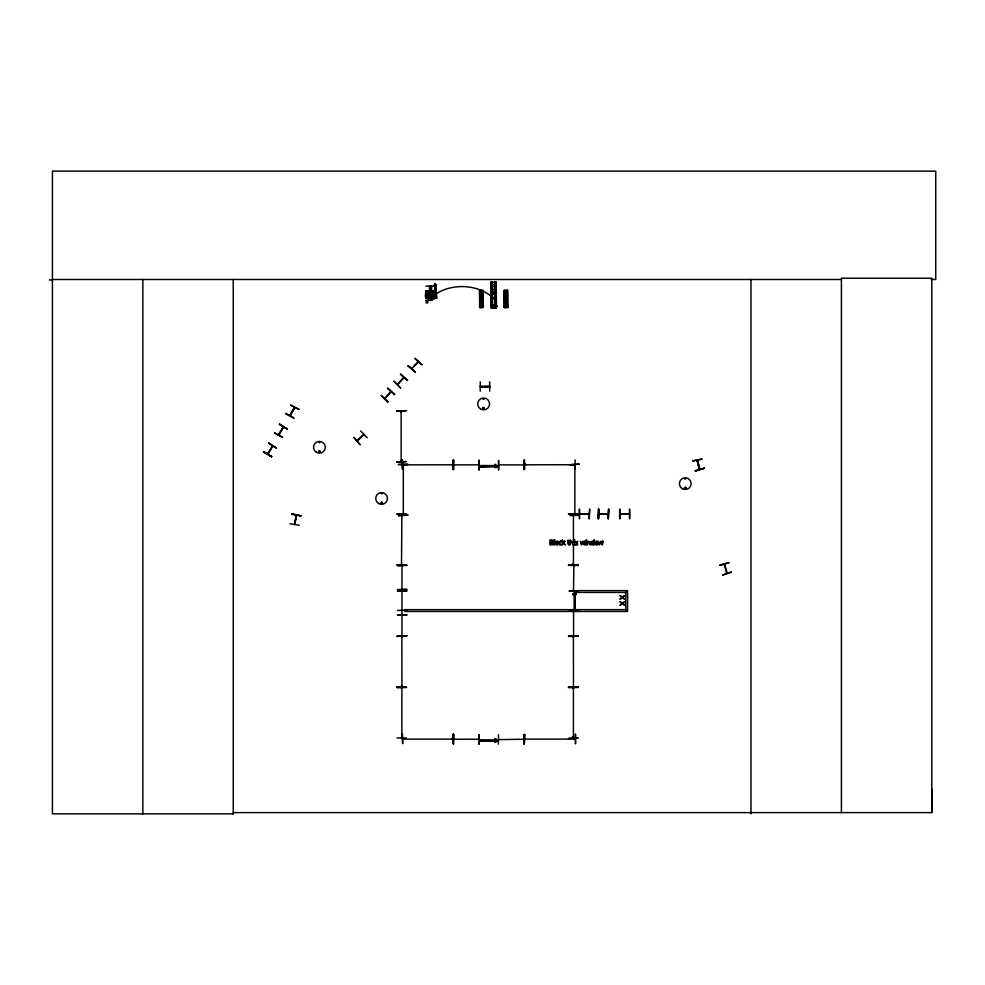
<?xml version="1.0" encoding="UTF-8"?>
<svg xmlns="http://www.w3.org/2000/svg" width="985" height="985" viewBox="0 0 985 985"><rect width="100%" height="100%" fill="white"/><g stroke="black" fill="none" stroke-linecap="round" stroke-linejoin="round"><path stroke-width="1.48" d="M931.145 279.481L935.75 279.481L935.75 171.131L52.427 171.131L52.427 813.869L233.396 813.869L233.273 812.613L931.822 812.613L931.958 789.367M480.963 466.336L480.939 465.499L496.588 465.61L496.575 466.434L481 466.484M572.901 594.706L572.913 593.746M573.036 594.78L573.048 593.684M573.689 594.743L573.701 593.721M574.132 594.694L574.144 593.783M575.56 594.62L575.572 593.586M576.213 594.657L576.225 593.561M426.653 292.483C425.2 292.483 425.754 290.193 426.653 291.548C426.049 287.866 424.707 297.187 425.828 298.27L426.677 298.27L426.653 291.08L426.653 292.533L425.828 292.483L435.21 292.151L435.124 291.092L435.05 298.356M433.917 298.812L435.05 298.27L434.2 298.27L434.274 291.166L435.025 291.548L426.025 291.388L426.074 293.628L427.515 293.592L427.465 291.338M435.148 292.508L434.262 292.52L434.447 291.117M294.995 523.429L294.503 524.414L296.411 515.241M296.029 515.118L295.869 516.152M267.6 453.863L268.117 452.965M283.224 426.8L283.052 427.958M401.523 461.423L401.511 460.771M403.579 464.464L403.321 465.757L402.988 464.723M401.978 515.118L401.548 514.269M402.988 515.118L402.976 514.072M573.036 514.465L573.048 515.29L573.085 514.269M573.467 564.651L573.418 514.269M573.467 564.479L573.455 563.826M573.504 637.332L573.418 636.384L573.467 686.594M573.479 687.567L573.098 688.552L573.085 687.518M573.048 737.002L573.085 737.913M318.537 451.438C321.479 455.058 319.694 448.975 318.992 450.945M320.026 451.844C318.894 449.542 318.635 453.445 319.903 451.955M381.096 493.423L382.045 493.817L381.232 493.19M382.475 503.076C380.899 499.801 380.419 505.342 382.328 503.261M483.13 399.06L484.14 399.196L483.192 398.937M482.724 408.344C485.1 405.303 484.14 411.644 482.822 408.122M684.747 478.747L685.769 478.612L684.821 478.87M684.353 488.031C687.05 485.063 685.264 491.466 684.538 487.612M685.831 488.031C684.058 490.099 685.252 485.605 685.819 488.351M296.559 515.204L294.872 524.439M289.996 523.798L299.305 525.202M726.745 573.381L724.295 564.294M724.504 565.378L724.615 564.196L727.201 573.221M726.524 572.384L726.77 573.319M401.092 460.771L401.141 461.522L401.141 411.213M402.939 464.92L402.951 465.634M403.345 465.634L403.407 464.908M401.498 514.465L401.929 515.118M402.927 514.269L403.308 515.118M401.486 685.942L401.917 686.767L401.942 685.806M401.917 686.594L401.868 636.384M401.486 737.063L401.917 737.716M574.477 464.92L574.489 465.634M574.895 465.634L574.846 464.809L574.846 515.02L574.489 514.207M573.036 687.702L573.061 688.429M699.498 469.34L697.134 460.352L699.842 469.352M575.351 591.665L575.031 592.662M402.385 590.36L402.028 589.683M431.652 290.735L431.652 291.782M494.064 307.431L493.362 307.443M267.649 453.789L272.574 446.094M283.594 427.022L278.57 434.877L279.309 434.434M283.495 427.194L278.804 435.124M290.698 414.71L289.762 415.485M290.095 415.645L294.749 407.494L293.949 408.233M401.978 565.722L401.978 635.214M573.504 590.397L573.886 565.673M278.533 434.742L283.089 426.948M289.775 415.264L294.33 407.482M454.22 464.858L478.525 464.846M523.737 464.908L498.693 464.846M523.737 739.218L499.026 739.624M483.093 408.196C485.519 406.817 482.65 410.56 483.364 407.864M432.378 291.659L432.316 290.735M480.791 740.634L479.757 741.04M401.511 412.136L401.523 411.238L401.154 412.161M401.498 514.293L401.511 515.192M574.514 514.072L574.526 515.118M573.467 688.527L573.418 687.604L573.418 737.913M480.274 386.342L489.496 386.231M524.87 464.427L525.793 464.464L524.943 464.366M402.631 738.775L403.678 739.095L402.828 738.725M574.107 738.775L575.154 738.775M434.237 290.698L435.099 290.6M579.734 513.825L589.018 514.182M598.831 513.825L608.237 514.145L598.929 514.145M620.131 513.825L629.353 514.244M268.634 442.991L276.526 448.15L268.609 443.028M279.531 424.116L287.435 429.238L279.555 424.079M272.303 445.712L272.131 446.87M268.068 453.913L272.623 445.959M272.685 445.922L267.932 453.95M290.206 415.571L294.847 407.544M293.973 417.923L285.761 413.331M298.947 409.317L290.538 405.057L298.923 409.354M390.983 391.882L384.778 398.666L390.713 391.501M397.472 384.175L403.739 377.415M403.998 377.723L397.792 384.458M436.343 293.875L436.367 295.291L435.296 295.352L435.271 293.936L436.343 293.875L436.675 298.184L435.333 297.741L435.136 294.7L433.979 293.259L426.727 293.358L425.779 294.724L425.779 298.467L434.939 298.246M425.877 294.823L426.85 293.456L433.905 293.407L434.939 294.712M319.041 442.019L319.669 442.831L319.177 441.982M430.494 297.15L433.006 298.406L431.048 296.854L433.092 295.217L430.42 296.571L427.749 295.291L429.768 296.891L427.798 298.418L430.199 297.15M403.579 464.378L402.754 464.834L453.038 464.797M481.222 386.662C475.139 386.773 505.01 386.576 480.372 386.674M525.694 464.464L524.746 464.797L574.846 464.711M574.107 739.107L575.055 739.107L524.845 739.107M480.754 466.41L479.757 466.742M387.499 388.422L394.517 394.677M400.39 374.349L407.421 380.604M408.073 365.952L415.325 371.985L408.11 365.927M415.141 358.244L422.048 364.635M418.132 361.704L411.755 368.587L418.453 361.988M425.902 291.166L435.235 291.092L425.889 290.92M435.087 292.471L434.286 292.114L435.013 292.483M425.951 302.518L427.022 303.171L427.983 302.457M360.695 430.95L367.208 437.746M357.038 440.652L363.81 434.25M357.272 440.898L364.105 434.557M401.88 637.332L401.548 636.482L401.548 637.332M573.085 636.384L573.085 637.332M453.814 739.218L478.858 739.206M428.77 290.698L429.423 290.698M429.423 291.548L428.77 291.646M432.316 291.782L432.378 290.858M381.761 503.458L381.761 502.227L381.318 503.335M560.33 541.184L559.086 542.255L559.234 544.299A1.441 1.441 0 0 0 559.997 544.927C564.947 545.481 555.294 542.723 561.795 541.43L560.33 541.184A2.044 2.044 0 0 1 561.29 541.233M719.789 565.021L728.863 562.509M719.887 565.39L728.949 562.841M722.608 575.043L731.535 572.039L722.621 575.092M701.886 459.084L692.652 460.943L701.899 459.096M695.139 470.633L704.263 468.281M489.631 386.674L488.671 386.662M452.841 464.895L452.09 464.797M403.616 739.169L402.631 739.107M493.436 307.406L494.088 306.323M505.97 307.258L505.761 306.544M434.533 284.025L435.702 284.739L434.533 284.025L434.668 286.512M435.308 296.313L436.38 296.276L436.675 298.184M435.333 297.741L436.404 297.692M431.861 298.837L433.954 298.763M431.959 300.24C423.858 299.243 433.954 302.186 431.861 298.738L433.4 298.27L433.4 295.722L431.849 294.65L428.967 294.687L427.428 295.796L427.428 298.344L428.967 298.775L428.98 300.24L428.869 298.824L425.779 298.467M453.482 460.401L453.506 469.82L453.494 460.401M523.786 460.401L523.811 469.808L523.848 460.401M498.619 469.82L498.582 460.401L498.545 469.82M453.482 734.712L453.506 744.131L453.494 734.712M523.786 734.712L523.811 744.118L523.848 734.712M498.348 744.131L498.521 734.712M490.752 282.289L496.194 282.215L496.465 307.702L491.022 307.788L490.752 282.289L491.146 307.788M491.146 284.874L495.849 284.825M491.158 286.598L495.861 286.549M491.183 289.184L495.898 289.134M491.207 291.486L495.911 291.437M479.707 292.2L482.847 292.176M504.283 292.2L507.423 292.176M479.72 293.358L482.859 293.321M504.295 293.358L507.435 293.321M491.232 294.072L495.947 294.022M479.732 295.081L482.872 295.044M504.32 295.081L507.46 295.044M479.744 296.62L482.884 296.583M504.332 296.62L507.472 296.583M479.769 298.344L482.909 298.307M504.345 298.344L507.484 298.307M491.355 305.178L496.071 305.116M479.855 305.744L482.995 305.707M490.579 305.929L496.859 305.855M504.431 305.744L507.57 305.707M479.338 306.236L483.524 306.187M490.592 306.126L496.859 306.052M503.914 306.236L508.1 306.187M503.914 306.36L508.1 306.323M479.633 307.48L483.253 307.431L483.056 290.427L479.449 290.476L479.707 307.48M504.209 307.48L507.841 307.431M480.249 381.798L480.249 391.217M489.668 381.737L489.742 391.156M406.005 410.708L396.598 411.25M396.598 411.114L406.005 410.659M402.077 459.921L402.656 469.34L402.126 459.921M453.531 459.921L453.063 469.34L453.482 459.921M524.192 459.921L524.303 469.34M575.117 459.921L575.314 469.34M407.852 464.551L398.445 464.748M398.433 464.267L407.852 464.206M452.09 464.477L453.038 464.464M525.694 464.785L524.943 464.846M575.018 464.427L574.304 464.846M569.983 464.686L579.389 464.169L569.983 464.748M574.206 464.797L575.055 464.797M397.004 513.825L406.411 514.244L397.004 514.232M568.542 513.825L577.961 514.244L568.542 513.776M568.542 514.232L577.949 514.108M579.402 515.217L569.983 515.635M406.411 564.774L397.004 564.7M397.004 565.181L406.423 565.119M568.542 564.774L577.961 564.774M577.949 635.879L568.542 636.421L577.949 635.83M568.542 636.285L577.961 636.298M397.004 687.062L406.411 686.89M397.004 687.296L406.423 687.247M397.004 687.481L406.423 687.284M577.961 686.828L568.542 687.013L577.949 687.001M401.868 687.505L401.868 737.814M568.542 687.407L577.961 687.284M453.531 734.231L453.063 743.638L453.482 734.231M575.646 734.231L575.659 743.638M397.004 737.962L406.411 738.011M573.036 737.716L573.405 736.965M452.94 738.775L451.992 739.107L453.038 738.775M575.018 738.738L574.304 739.206M574.206 739.107L575.055 739.107M524.254 743.65L524.697 734.231L524.303 743.65M569.01 565.378L578.429 565.538M397.472 589.633L406.891 589.399L397.484 589.695M406.891 610.195L397.472 610.417M573.048 610.207L578.429 610.195M569.022 610.454L578.429 610.454M397.484 635.719L406.891 635.719M578.429 635.719L569.022 635.941L578.429 635.657M49.25 279.937L52.427 279.925M52.427 279.481L841.412 279.481M425.84 286.142L435.247 286.007M425.889 290.698L435.198 290.698M435.05 297.975L434.2 298.27M489.705 386.637L480.434 386.76M619.614 509.282L619.663 518.689M629.55 509.282L629.55 518.689M579.833 514.145L589.153 514.145M629.55 514.145L620.168 514.195M579.734 518.689L579.611 509.282M625.746 609.653L404.626 609.653L404.626 611.488L627.58 611.488L627.58 590.618L575.535 590.618L575.535 592.441L625.746 592.441L625.746 590.618L625.746 611.488M452.94 739.107L402.828 739.144M494.642 464.415L495.738 464.427M494.679 465.068L495.701 465.08M494.802 466.939L495.837 466.952M494.765 467.592L495.861 467.604M494.716 738.59L495.677 738.602M494.642 738.725L495.738 738.738M494.679 739.378L495.701 739.39M494.729 739.821L495.64 739.833M494.802 741.249L495.837 741.262M494.765 741.902L495.861 741.914M494.827 742.037L495.787 742.037M291.572 514.256L300.856 515.783M296.337 515.266L294.49 524.279M497.757 466.742L496.723 466.324M497.757 741.04L496.723 740.634M574.944 608.631L575.351 609.666M434.262 292.52L434.163 291.868L425.926 292.471M697.515 460.327L699.892 469.131M699.449 469.389L697.121 460.389M573.085 564.676L573.085 563.728M401.498 686.767L401.535 685.843L401.498 686.594M285.588 413.626L293.739 418.329M279.321 424.473L287.472 429.189M274.544 432.747L282.732 437.389L274.347 433.104M263.598 451.709L271.749 456.412M263.426 452.017L271.577 456.72M574.846 514.072L574.883 514.995L574.944 514.269M401.868 514.269L401.511 564.553M401.511 688.429L401.548 687.604L401.449 688.367M414.882 358.54L421.814 364.893M408.344 365.669L415.276 372.022M400.71 373.992L407.655 380.345M387.819 388.065L394.763 394.419M388.028 401.769L381.121 395.379L387.745 402.077M401.498 737.716L401.535 736.965M436.367 295.291L436.06 292.188M436.38 296.276L435.998 291.252M435.296 295.352L435.062 293.124M435.136 294.7L434.988 292.25M435.271 293.936L435.604 298.246M434.964 292.717L434.865 290.353M435.949 291.56L435.69 287.041M434.877 291.622L434.668 288.223M435.875 290.44L435.739 288.162M434.619 287.103L434.754 288.396M435.653 285.958L435.776 287.374M434.705 287.435L434.545 284.997M435.616 284.936L435.739 286.45M435.604 284.025L435.715 285.576M573.565 610.946L573.565 635.62M507.755 307.431L507.657 290.427L504.024 290.476L504.283 307.48M507.435 290.427L507.595 307.431M507.176 290.427L507.349 307.443M507.041 290.44L507.152 307.443M506.795 290.44L506.943 307.443M506.549 290.44L506.746 307.443M506.499 307.443L505.539 307.455M505.108 290.464L505.231 307.48M504.874 290.476L505.096 307.48M504.652 290.476L504.899 307.48M504.517 290.476L504.689 307.48M504.271 290.476L504.48 307.48M496.071 282.215L496.354 307.702M495.812 282.215L496.095 307.714M495.566 282.215L495.837 307.714M495.443 282.215L495.726 307.714M495.27 282.215L495.529 307.714M494.901 282.227L495.221 307.714M494.852 282.227L495.135 307.714M494.556 282.227L494.581 286.733M494.618 289.725L494.827 307.726M494.458 307.726L493.017 307.739M492.401 282.276L492.426 286.77M492.488 289.775L492.562 307.763M492.303 307.776L492.081 282.276L492.266 307.776M491.774 282.276L491.934 307.776M491.737 307.776L491.49 282.289L491.65 307.776M491.109 282.289L491.441 307.776M482.995 290.427L483.044 307.431M483.007 307.431L482.662 290.427L482.761 307.443M482.564 307.443L481.973 290.44M481.924 307.443L480.963 307.455M480.545 290.464L480.655 307.48M480.335 290.476L480.483 307.48M480.126 290.476L480.237 307.48M479.917 290.476L480.04 307.48M479.683 290.476L479.904 307.48M575.252 734.231L575.314 743.638M573.085 736.965L573.085 737.814M524.586 459.921L524.648 469.34M453.075 459.921L453.088 469.34M453.137 734.231L453.198 743.638M403.308 514.17L403.308 515.02L403.308 464.809M402.533 459.921L402.533 469.34M402.471 734.231L402.656 743.65L402.126 734.231M479.178 460.401L479.03 469.808M426.677 298.27L425.828 298.27M931.822 812.613L931.822 278.226L841.412 278.226L841.412 812.613M750.989 279.481L750.989 813.869M629.612 509.282L629.686 518.689M620.008 509.282L620.008 518.689M608.373 509.282L608.373 518.689M598.695 509.282L598.695 518.689M598.351 509.282L598.351 518.689M579.254 509.282L579.254 518.689M431.59 286.142L431.541 294.207M430.014 286.142L430.002 294.207M429.534 286.142L429.497 294.207M233.26 279.481L233.26 813.869M142.85 279.481L142.85 813.869M437.057 293.234A40.188 30.892 0 0 1 495.898 300.868M480.939 739.809L480.939 740.831L496.575 740.745L496.588 739.92L480.939 739.809M574.23 592.835L574.12 608.484L575.08 608.607L575.055 592.847L574.23 592.835M558.569 543.104L558.113 544.557A1.477 1.477 0 0 1 557.264 545.037L555.491 544.249L555.7 541.652A1.49 1.49 0 0 1 556.55 541.159L557.264 541.159A1.465 1.465 0 0 1 558.113 541.652L558.569 543.104M598.067 543.104L597.612 544.557A1.477 1.477 0 0 1 596.762 545.037L594.989 544.249L595.199 541.652A1.49 1.49 0 0 1 596.048 541.159L596.762 541.159A1.465 1.465 0 0 1 597.612 541.652L598.067 543.104M591 542.673L591.554 544.779L594.09 544.964L594.09 539.768L593.462 541.381A1.699 1.699 0 0 0 592.231 541.159A1.465 1.465 0 0 0 591.443 541.652L591 542.673M552.647 543.461L550.615 544.397L550.615 542.563L552.647 543.461M575.388 542.045C577.555 544.225 577.235 544.015 575.351 544.742L576.939 545.037A1.428 1.428 0 0 0 577.678 544.717C577.838 542.341 574.821 542.058 577.912 541.418L575.388 542.045M553.324 543.437L552.523 544.742L549.962 544.964L549.962 539.989C554.112 538.992 552.08 541.972 553.324 543.437M555.946 542.464C556.414 548.251 559.505 539.472 555.946 542.464M595.457 542.464C595.913 548.251 599.003 539.472 595.457 542.464M591.677 542.513C592.133 548.054 594.829 539.411 591.677 542.513M480.655 297.285C481.542 299.945 482.699 295.389 480.655 297.285M492.562 292.496C493.879 296.473 495.64 289.639 492.562 292.496M505.231 297.285C506.118 299.945 507.287 295.389 505.231 297.285M552.413 541.208L550.615 542.009L550.615 540.556L552.413 541.208M291.634 513.862L300.856 515.857L291.634 513.862M584.659 541.233L584.043 544.126L583.132 541.233L581.729 544.126L580.411 541.233L581.372 544.964L582.849 542.082L584.339 544.964L585.287 541.233L584.659 541.233M602.611 541.233L601.983 544.126L601.072 541.233L599.668 544.126L598.363 541.233L599.311 544.964L600.801 542.082L602.291 544.964L603.239 541.233L602.611 541.233M425.803 300.708L428.118 300.757L425.803 300.708M428.709 290.723L428.709 291.511L428.672 290.797M263.66 451.598L271.552 456.757L263.66 451.598M394.025 381.281L400.624 388.028L394.025 381.281M564.479 541.233L563.001 542.809L562.373 539.768L562.373 544.964L563.248 543.166L565.464 544.964L563.728 542.797L565.255 541.233L564.479 541.233M353.849 437.426L359.968 444.592L353.849 437.426M571.103 541.43L570.204 539.768L570.204 544.964L570.832 542.181L571.792 541.725L573.135 544.964L572.962 541.688L571.103 541.43M588.316 541.43L587.405 541.233L587.405 544.964L588.033 542.181L589.005 541.725L590.335 544.964L590.163 541.688L588.316 541.43M624.847 595.457L622.36 596.984L619.873 595.408L621.867 597.353L619.873 599.323L622.397 597.76L624.847 599.323L622.889 597.402L624.847 595.457M624.847 601.564L622.36 603.091L619.873 601.515L621.867 603.46L619.873 605.43L622.397 603.879L624.847 605.43L622.889 603.51L624.847 601.564M569.699 544.36L568.665 544.249L568.579 541.75L569.736 541.233L567.951 540.162C567.237 541.06 567.705 546.638 569.736 544.36M704.25 468.232L695.262 471.076L704.25 468.22M431.849 295.746L428.967 295.783L428.967 298.32L431.861 298.295L431.849 295.746M431.344 299.428L429.485 299.908L431.344 299.428M479.202 460.401L478.969 469.808L479.202 460.401M479.202 734.699L478.969 744.118L479.202 734.699M406.017 461.583L396.61 462.174L406.017 461.583M407.852 515.093L398.445 515.672L407.852 515.093M577.961 564.639L568.542 565.23L577.961 564.639M406.411 635.83L397.004 636.421L406.411 635.83M406.411 686.767L397.004 686.816L397.004 687.542L406.411 687.481L406.411 686.767M577.961 686.767L568.542 686.816L568.542 687.542L577.961 687.481L577.961 686.767M577.961 737.888L568.542 738.467L577.961 737.888M406.891 565.365L397.484 565.636L406.891 565.341M406.891 590.877L397.484 591.098L406.891 590.803M578.429 590.877L569.022 591.098L578.429 590.803M406.891 614.935L397.484 615.157L406.891 614.862M406.891 635.67L397.484 635.941L406.891 635.657M497.967 466.324L479.56 466.742L497.967 466.324M589.67 509.282L589.153 518.689L589.67 509.282M598.831 509.282L598.301 518.689L598.806 509.282M608.767 509.282L608.237 518.689L608.767 509.282M554.58 539.768L553.952 539.768L553.952 544.964L554.58 544.964L554.58 539.768M574.698 539.952L573.984 540.605L574.698 539.952M586.531 539.952L585.816 540.605L586.531 539.952M574.661 541.233L574.033 541.233L574.033 544.964L574.661 544.964L574.661 541.233M586.481 541.233L585.853 541.233L585.853 544.964L586.481 544.964L586.481 541.233M575.351 591.468L574.944 609.875L575.351 591.468M497.967 740.634L479.56 741.04L497.967 740.634M431.135 294.207L431.135 286.142L431.061 294.207M378.659 503.532A5.873 5.873 0 0 0 387.474 498.447A5.873 5.873 0 0 0 378.659 493.362A5.873 5.873 0 0 0 378.659 503.532M316.468 452.374A5.885 5.885 0 0 0 325.296 447.276A5.885 5.885 0 0 0 316.468 442.179A5.885 5.885 0 0 0 316.468 452.374M480.668 409.107A5.959 5.959 0 0 0 489.594 403.948A5.959 5.959 0 0 0 480.668 398.79A5.959 5.959 0 0 0 480.668 409.107M682.334 488.72A5.873 5.873 0 0 0 691.138 483.635A5.873 5.873 0 0 0 682.334 478.55A5.873 5.873 0 0 0 682.334 488.72"/></g></svg>
